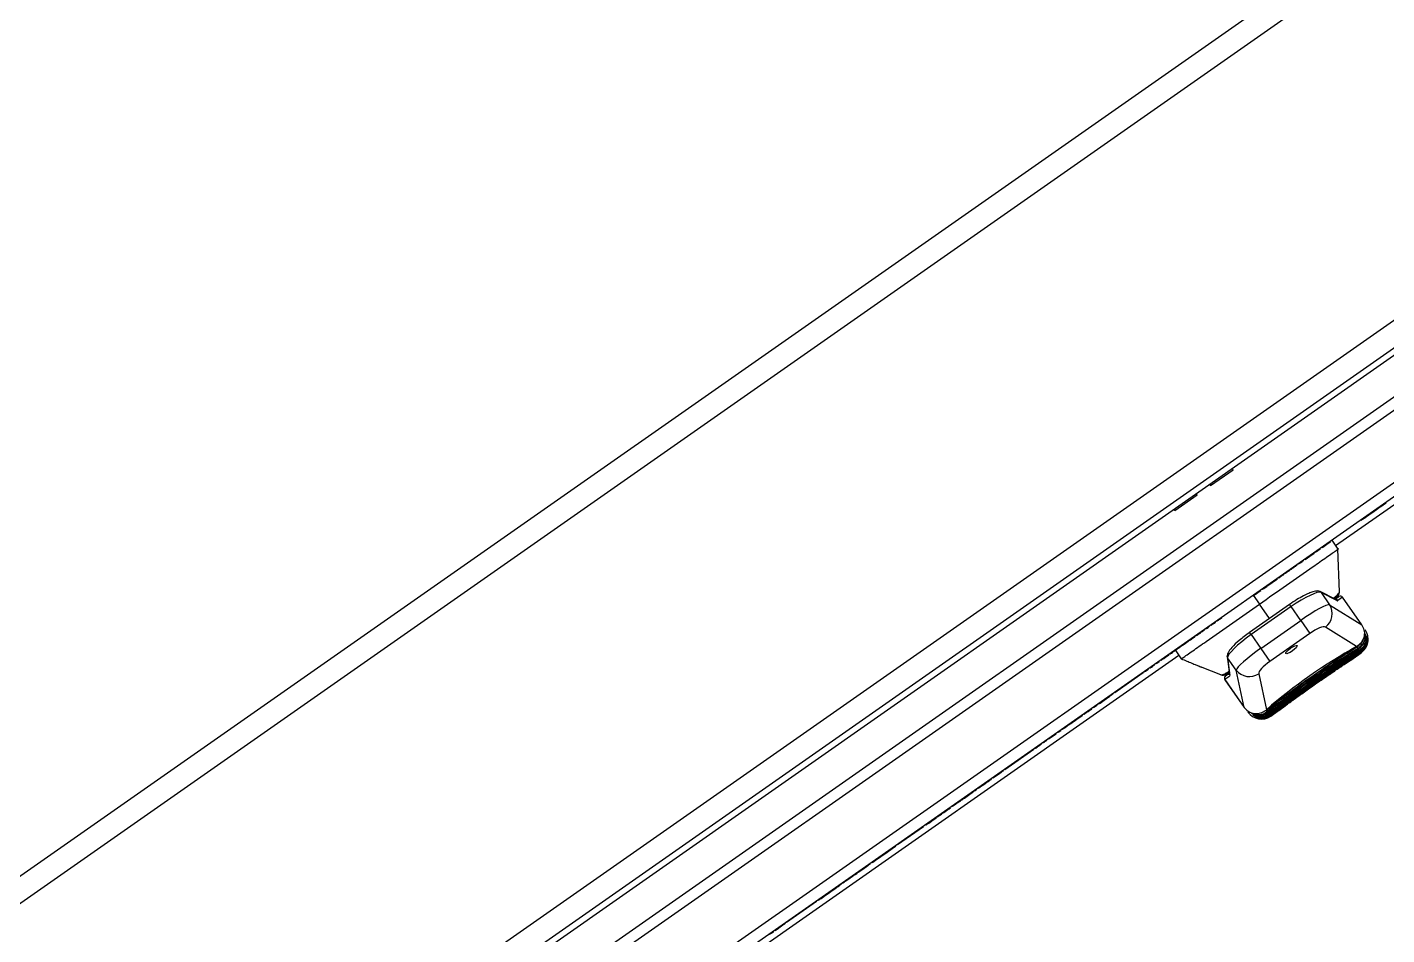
# Model space of a CAD drawing. Header units: millimetres. Extents: x 152904052 to 153933663, y 538271515 to 539240469.
# Drawn here: x 153347429.4 to 153347678.3, y 538942130.5 to 538942296.6 of the extents above; entities that cross this region are included whole.
import ezdxf

# ---------------------------------------------------------------- set-up
doc = ezdxf.new("R2010")
doc.units = ezdxf.units.MM
doc.layers.add('POWR', color=5, linetype='Continuous')

msp = doc.modelspace()

# ---------------------------------------------------------------- linework, layer by layer
at = {"layer": 'POWR', "color": 7}
for p, q in [((153346790.22, 538941689.56), (153348585.8, 538942946.84)), ((153346840, 538941655.08), (153348601.17, 538942888.27)), ((153346842.35, 538941651.72), (153348603.53, 538942884.91)), ((153346817.35, 538941713.57), (153347666.49, 538942308.14)), ((153346830.76, 538941634.64), (153347722.48, 538942259.02)), ((153346831.91, 538941633), (153347723.63, 538942257.38)), ((153347732.09, 538942250.01), (153346835.94, 538941622.52)), ((153347697, 538942248.69), (153346847.13, 538941653.61)), ((153347731.58, 538942247.08), (153346838.87, 538941622)), ((153347712.64, 538942232.29), (153347668.9, 538942201.66)), ((153347646.03, 538942212.7), (153347650.13, 538942215.56)), ((153347649.98, 538942215.77), (153347650.13, 538942215.56)), ((153347645.89, 538942212.9), (153347646.03, 538942212.7)), ((153347639.48, 538942208.11), (153347643.57, 538942210.98)), ((153347643.57, 538942210.98), (153347643.43, 538942211.18)), ((153347639.48, 538942208.11), (153347639.33, 538942208.31)), ((153347673.54, 538942206.32), (153347673.49, 538942206.41)), ((153347667.94, 538942202.4), (153347667.89, 538942202.48)), ((153347668.18, 538942202.69), (153347669.32, 538942201.05)), ((153347666.14, 538942201.14), (153347666.08, 538942201.22)), ((153347669.59, 538942193.25), (153347669.32, 538942201.05)), ((153347660.8, 538942197.4), (153347660.74, 538942197.48)), ((153347661.86, 538942198.14), (153347661.8, 538942198.22)), ((153347661.86, 538942198.13), (153347661.86, 538942198.14)), ((153347658.53, 538942195.81), (153347658.47, 538942195.89)), ((153347653.84, 538942192.65), (153347654.99, 538942191.01)), ((153347668.96, 538942191.81), (153347666.05, 538942193.31)), ((153347666.23, 538942193.15), (153347667.8, 538942190.89)), ((153347669.14, 538942191.65), (153347666.23, 538942193.15)), ((153347660.49, 538942190.94), (153347653.17, 538942185.82)), ((153347660.77, 538942190.53), (153347653.46, 538942185.41)), ((153347656.83, 538942188.38), (153347654.99, 538942191.01)), ((153347660.77, 538942190.53), (153347660.49, 538942190.94)), ((153347662.53, 538942188.02), (153347660.77, 538942190.53)), ((153347667.8, 538942190.89), (153347673.72, 538942187.18)), ((153347668.8, 538942191.89), (153347669.48, 538942192.37)), ((153347668.97, 538942191.8), (153347668.96, 538942191.81)), ((153347670.17, 538942192.24), (153347669.29, 538942191.63)), ((153347670.18, 538942192.25), (153347670.17, 538942192.24)), ((153347673.72, 538942187.18), (153347670.17, 538942192.24)), ((153347673.73, 538942187.18), (153347670.18, 538942192.25)), ((153347655.22, 538942182.9), (153347662.53, 538942188.02)), ((153347662.53, 538942188.02), (153347664.2, 538942185.64)), ((153347643.19, 538942185.07), (153347643.13, 538942185.15)), ((153347645.85, 538942186.93), (153347645.79, 538942187.01)), ((153347653.46, 538942185.41), (153347653.17, 538942185.82)), ((153347653.46, 538942185.41), (153347655.22, 538942182.9)), ((153347664.2, 538942185.64), (153347656.89, 538942180.52)), ((153347672.73, 538942183.22), (153347667.03, 538942186.8)), ((153347673.73, 538942187.18), (153347673.72, 538942187.18)), ((153347639.51, 538942182.61), (153347640.65, 538942180.97)), ((153347640.91, 538942183.48), (153347640.86, 538942183.56)), ((153347655.22, 538942182.9), (153347656.89, 538942180.52)), ((153347673.07, 538942182.79), (153347673, 538942182.9)), ((153347673.29, 538942182.48), (153347673.23, 538942182.57)), ((153347674.56, 538942183.66), (153347674.57, 538942183.68)), ((153347640.23, 538942181.59), (153347407.96, 538942018.95)), ((153347638.64, 538942181.88), (153347638.58, 538942181.97)), ((153347649.05, 538942181.41), (153347649.46, 538942178.16)), ((153347650.72, 538942178.93), (153347649.14, 538942181.18)), ((153347649.14, 538942181.18), (153347649.55, 538942177.94)), ((153347672.12, 538942181.07), (153347673.57, 538942182.08)), ((153347673.44, 538942182.27), (153347673.41, 538942182.32)), ((153347673.57, 538942182.08), (153347673.52, 538942182.16)), ((153347633.68, 538942178.41), (153347628.49, 538942174.78)), ((153347647.89, 538942178.05), (153347644.5, 538942179.42)), ((153347649.52, 538942177.78), (153347648.64, 538942177.17)), ((153347648.76, 538942177.86), (153347649.44, 538942178.34)), ((153347649.47, 538942178.15), (153347649.46, 538942178.16)), ((153347652.19, 538942172.1), (153347650.72, 538942178.93)), ((153347654.83, 538942178.26), (153347656.25, 538942171.67)), ((153347648.64, 538942177.17), (153347648.63, 538942177.16)), ((153347648.63, 538942177.16), (153347652.18, 538942172.09)), ((153347648.64, 538942177.17), (153347652.19, 538942172.1)), ((153347625.26, 538942172.52), (153347625.21, 538942172.6)), ((153347628.17, 538942174.55), (153347628.11, 538942174.64)), ((153347622.6, 538942170.65), (153347622.54, 538942170.73)), ((153347624.3, 538942171.84), (153347624.24, 538942171.92)), ((153347652.19, 538942172.1), (153347652.18, 538942172.09)), ((153347656.45, 538942171.32), (153347656.53, 538942171.21)), ((153347656.68, 538942170.98), (153347656.74, 538942170.9)), ((153347656.86, 538942170.73), (153347656.89, 538942170.68)), ((153347656.97, 538942170.58), (153347657.03, 538942170.5)), ((153347657.03, 538942170.5), (153347658.47, 538942171.51)), ((153347619.97, 538942168.81), (153347619.91, 538942168.89)), ((153347621.03, 538942169.55), (153347620.97, 538942169.63)), ((153347615.39, 538942165.6), (153347615.33, 538942165.69)), ((153347616.36, 538942166.28), (153347616.3, 538942166.36)), ((153347613.67, 538942164.4), (153347608.35, 538942160.68)), ((153347613.94, 538942164.59), (153347613.89, 538942164.67)), ((153347608.11, 538942160.5), (153347608.05, 538942160.59)), ((153347605.95, 538942158.99), (153347605.89, 538942159.07)), ((153347600.96, 538942155.5), (153347600.91, 538942155.59)), ((153347603.24, 538942157.1), (153347603.18, 538942157.18)), ((153347593.45, 538942150.24), (153347588.74, 538942146.95)), ((153347593.45, 538942150.24), (153347593.39, 538942150.32)), ((153347588.4, 538942146.7), (153347588.34, 538942146.79)), ((153347583.8, 538942143.48), (153347583.74, 538942143.56)), ((153347581.25, 538942141.7), (153347581.2, 538942141.78)), ((153347573.91, 538942136.56), (153347568.43, 538942132.72)), ((153347566.06, 538942131.06), (153347566, 538942131.14)), ((153347568.17, 538942132.54), (153347568.11, 538942132.62))]:
    msp.add_line(p, q, dxfattribs=at)
at = {"layer": 'POWR', "color": 7, "flags": 128}
msp.add_lwpolyline([(153347674.49, 538942183.79), (153347674.53, 538942183.77), (153347674.56, 538942183.74), (153347674.59, 538942183.72), (153347674.62, 538942183.69), (153347674.63, 538942183.67), (153347674.64, 538942183.64), (153347674.65, 538942183.62), (153347674.65, 538942183.6)], dxfattribs=at)
at = {"layer": 'POWR', "color": 7}
for centre, radius, start, end in [((153347665.83, 538942192.88), 0.478, 33.7503, 62.6971), ((153347665.25, 538942189.26), 3.04, 305.9813, 32.6058), ((153347668.88, 538942191.34), 0.501, 34.9493, 88.1583), ((153347668.74, 538942191.38), 0.478, 33.7519, 61.4607), ((153347669.77, 538942191.96), 0.5, 35, 125), ((153347669.76, 538942191.96), 0.499, 34.8431, 124.8422), ((153347671.85, 538942184.54), 3, 305, 35), ((153347674.17, 538942185.2), 0.3, 304.7968, 2.1446), ((153347674.24, 538942185.08), 0.3, 304.8181, 1.6827), ((153347672.63, 538942182.97), 0.368, 349.6788, 40.542), ((153347672.91, 538942182.66), 0.332, 344.0835, 41.999), ((153347674.06, 538942184.59), 0.264, 30.7039, 81.8639), ((153347674.26, 538942184.18), 0.238, 20.7146, 78.6181), ((153347674.39, 538942183.85), 0.22, 9.7435, 74.3896), ((153347674.41, 538942184.75), 0.299, 326.5957, 0.0839), ((153347649.52, 538942181.47), 0.478, 187.3029, 216.2497), ((153347673.23, 538942182.42), 0.203, 330.0014, 26.7177), ((153347649.04, 538942177.45), 0.5, 125, 215), ((153347649.04, 538942177.45), 0.499, 125.1578, 215.1569), ((153347649.93, 538942178.07), 0.501, 161.8417, 215.0507), ((153347649.94, 538942178.22), 0.478, 188.5393, 216.2481), ((153347653.13, 538942180.77), 3.04, 217.3942, 304.0187), ((153347655.3, 538942172.95), 3, 215, 305), ((153347653.67, 538942171.26), 0.3, 246.8184, 305.2572), ((153347653.89, 538942171), 0.3, 247.8554, 305.2032), ((153347653.98, 538942170.9), 0.3, 248.3173, 305.1819), ((153347654.23, 538942170.62), 0.299, 249.9211, 286.4612), ((153347654.5, 538942170.9), 0.264, 168.1361, 219.2961), ((153347654.82, 538942170.57), 0.238, 171.3819, 229.2854), ((153347655.09, 538942170.33), 0.22, 175.6104, 240.2565), ((153347655.28, 538942170.15), 0.148, 193.722, 252.7075), ((153347656.51, 538942171.68), 0.368, 209.458, 260.3211), ((153347656.71, 538942171.31), 0.332, 208.001, 265.9165), ((153347656.83, 538942170.93), 0.203, 223.2823, 279.9986)]:
    msp.add_arc(centre, radius, start, end, dxfattribs=at)
for centre, major_axis, ratio, start_param, end_param in [((153347661.4, 538942189.63), (-4.91, -3.44), 0.183333, 3.246312, 4.712389), ((153347662.96, 538942187.41), (-4.91, -3.44), 0.124664, 3.246312, 4.712389), ((153347666.14, 538942196.13), (3.15, -4.51), 0.105104, 6.08579, 6.283185), ((153347654.09, 538942184.51), (-4.91, -3.44), 0.183333, 4.712389, 6.178466), ((153347664.63, 538942185.02), (-2.46, -1.72), 0.249328, 3.246312, 4.712389), ((153347655.65, 538942182.29), (-4.91, -3.44), 0.124664, 4.712389, 6.178466), ((153347667.84, 538942172.66), (-20.89, -14.63), 0.249328, 4.306744, 5.118034), ((153347657.32, 538942179.9), (-2.46, -1.72), 0.249328, 4.712389, 6.178466), ((153347646.37, 538942182.29), (3.15, -4.51), 0.105104, 0, 0.197396)]:
    msp.add_ellipse(centre, major_axis=major_axis, ratio=ratio, start_param=start_param, end_param=end_param, dxfattribs=at)
msp.add_ellipse((153347660.82, 538942182.68), major_axis=(-1.02, -0.72), ratio=0.249328, dxfattribs=at)
for points, knots in [([(153347673.54, 538942206.32), (153347673.57, 538942206.34), (153347673.61, 538942206.37), (153347674.04, 538942206.67), (153347674.71, 538942207.14), (153347675.72, 538942207.85), (153347676.94, 538942208.7), (153347677.78, 538942209.29), (153347678.13, 538942209.53)], [0, 0, 0, 0, 0.192912, 0.360912, 0.512245, 0.657045, 0.85813, 1, 1, 1, 1]), ([(153347654.99, 538942191.01), (153347658.26, 538942193.3), (153347661.94, 538942195.88), (153347666.02, 538942198.73), (153347667.25, 538942199.6), (153347668.31, 538942200.34), (153347669.16, 538942200.93), (153347669.37, 538942201.09), (153347669.31, 538942201.04), (153347669.47, 538942201.15), (153347669.4, 538942201.1), (153347669.32, 538942201.05)], [0, 0, 0, 0, 0.12506, 0.140693, 0.156235, 0.171776, 0.187317, 0.207953, 0.228796, 0.24964, 1, 1, 1, 1]), ([(153347663.36, 538942199.19), (153347663.91, 538942199.58), (153347664.95, 538942200.31), (153347665.91, 538942200.98), (153347666.07, 538942201.09), (153347666.14, 538942201.14)], [0, 0, 0, 0, 0.367047, 0.694904, 1, 1, 1, 1]), ([(153347666.43, 538942201.34), (153347666.84, 538942201.63), (153347667.68, 538942202.22), (153347667.86, 538942202.34), (153347667.94, 538942202.4)], [0, 0, 0, 0, 0.489517, 1, 1, 1, 1]), ([(153347660.8, 538942197.4), (153347660.96, 538942197.51), (153347661.29, 538942197.74), (153347661.6, 538942197.96), (153347661.81, 538942198.11), (153347661.84, 538942198.13), (153347661.86, 538942198.14)], [0, 0, 0, 0, 0.279221, 0.569595, 0.792219, 1, 1, 1, 1]), ([(153347662.14, 538942198.34), (153347662.29, 538942198.44), (153347662.63, 538942198.69), (153347662.97, 538942198.92), (153347663.04, 538942198.97), (153347663.07, 538942198.99)], [0, 0, 0, 0, 0.2629075, 0.6443136, 1, 1, 1, 1]), ([(153347655.52, 538942193.71), (153347655.52, 538942193.71), (153347655.52, 538942193.7), (153347656.01, 538942194.04), (153347656.94, 538942194.7), (153347657.77, 538942195.28), (153347658.2, 538942195.58), (153347658.24, 538942195.61)], [0, 0, 0, 0, 0.19194, 0.478727, 0.737633, 0.972253, 1, 1, 1, 1]), ([(153347658.53, 538942195.81), (153347658.54, 538942195.82), (153347658.55, 538942195.83), (153347658.69, 538942195.92), (153347658.9, 538942196.07), (153347659.17, 538942196.26), (153347659.38, 538942196.41), (153347659.48, 538942196.47)], [0, 0, 0, 0, 0.24327, 0.458274, 0.654298, 0.84222, 1, 1, 1, 1]), ([(153347659.76, 538942196.67), (153347659.76, 538942196.67), (153347659.77, 538942196.68), (153347659.85, 538942196.74), (153347660.04, 538942196.87), (153347660.28, 538942197.03), (153347660.54, 538942197.22), (153347660.71, 538942197.34), (153347660.8, 538942197.4)], [0, 0, 0, 0, 0.0508933, 0.2518408, 0.4330083, 0.5979049, 0.7828544, 1, 1, 1, 1]), ([(153347653.74, 538942192.46), (153347653.74, 538942192.46), (153347653.74, 538942192.46), (153347654.25, 538942192.81), (153347654.98, 538942193.33), (153347655.24, 538942193.51)], [0, 0, 0, 0, 0.3124174, 0.7626894, 1, 1, 1, 1]), ([(153347666.06, 538942193.3), (153347665.93, 538942193.35), (153347665.59, 538942193.45), (153347664.88, 538942193.3), (153347663.96, 538942192.96), (153347662.98, 538942192.49), (153347661.79, 538942191.82), (153347660.93, 538942191.24), (153347660.49, 538942190.94)], [0, 0, 0, 0, 0.136399, 0.35062, 0.486259, 0.639988, 0.811317, 1, 1, 1, 1]), ([(153347668.47, 538942192.06), (153347668.77, 538942192.29), (153347669.42, 538942192.8), (153347669.53, 538942193.09), (153347669.59, 538942193.25)], [0, 0, 0, 0, 0.460595, 1, 1, 1, 1]), ([(153347669.17, 538942192.39), (153347669.23, 538942192.45), (153347669.36, 538942192.55), (153347669.5, 538942192.76), (153347669.58, 538942193), (153347669.59, 538942193.17), (153347669.59, 538942193.25)], [0, 0, 0, 0, 0.246097, 0.5, 0.753903, 1, 1, 1, 1]), ([(153347640.65, 538942180.97), (153347640.58, 538942180.92), (153347640.5, 538942180.87), (153347640.67, 538942180.98), (153347640.6, 538942180.94), (153347640.82, 538942181.09), (153347641.67, 538942181.69), (153347642.73, 538942182.43), (153347643.96, 538942183.29), (153347648.04, 538942186.14), (153347651.72, 538942188.72), (153347654.99, 538942191.01)], [0, 0, 0, 0, 0.7503603, 0.7712036, 0.792047, 0.8126829, 0.8282242, 0.8437654, 0.8593074, 0.87494, 1, 1, 1, 1]), ([(153347669.17, 538942192.39), (153347669.17, 538942192.39), (153347669.16, 538942192.39), (153347669.28, 538942192.47), (153347669.02, 538942192.29), (153347668.62, 538942192.01), (153347668.6, 538942191.99)], [0, 0, 0, 0, 0.076031, 0.684272, 0.984473, 1, 1, 1, 1]), ([(153347646.14, 538942187.13), (153347646.3, 538942187.25), (153347646.82, 538942187.61), (153347646.9, 538942187.67), (153347646.95, 538942187.71)], [0, 0, 0, 0, 0.315009, 1, 1, 1, 1]), ([(153347647.24, 538942187.91), (153347647.38, 538942188), (153347647.92, 538942188.38), (153347648, 538942188.44), (153347648.06, 538942188.48)], [0, 0, 0, 0, 0.248164, 1, 1, 1, 1]), ([(153347640.91, 538942183.48), (153347641.26, 538942183.72), (153347641.96, 538942184.21), (153347642.65, 538942184.69), (153347643.1, 538942185), (153347643.16, 538942185.05), (153347643.19, 538942185.07)], [0, 0, 0, 0, 0.277132, 0.564991, 0.788001, 1, 1, 1, 1]), ([(153347643.47, 538942185.27), (153347643.65, 538942185.39), (153347644.18, 538942185.76), (153347644.71, 538942186.13), (153347644.83, 538942186.22), (153347644.88, 538942186.26)], [0, 0, 0, 0, 0.196019, 0.608424, 1, 1, 1, 1]), ([(153347645.17, 538942186.46), (153347645.31, 538942186.55), (153347645.74, 538942186.85), (153347645.8, 538942186.9), (153347645.85, 538942186.93)], [0, 0, 0, 0, 0.322226, 1, 1, 1, 1]), ([(153347653.18, 538942185.82), (153347652.83, 538942185.57), (153347652.17, 538942185.09), (153347651, 538942184.14), (153347649.89, 538942183.08), (153347649.12, 538942182.06), (153347649.07, 538942181.61), (153347649.05, 538942181.4)], [0, 0, 0, 0, 0.148366, 0.289904, 0.552429, 0.78964, 1, 1, 1, 1]), ([(153347672.73, 538942183.22), (153347673.08, 538942183.47), (153347673.76, 538942183.98), (153347674.24, 538942185.09), (153347674.24, 538942186.24), (153347673.89, 538942186.86), (153347673.72, 538942187.18)], [0, 0, 0, 0, 0.280267, 0.560119, 0.77999, 1, 1, 1, 1]), ([(153347674.24, 538942185.61), (153347674.25, 538942185.59), (153347674.27, 538942185.56), (153347674.29, 538942185.53), (153347674.3, 538942185.51)], [0, 0, 0, 0, 0.56, 1, 1, 1, 1]), ([(153347674.28, 538942184.34), (153347674.32, 538942184.46), (153347674.39, 538942184.71), (153347674.43, 538942185), (153347674.45, 538942185.19), (153347674.47, 538942185.2), (153347674.47, 538942185.21)], [0, 0, 0, 0, 0.280806, 0.560908, 0.780709, 1, 1, 1, 1]), ([(153347674.3, 538942185.51), (153347674.31, 538942185.49), (153347674.32, 538942185.46), (153347674.33, 538942185.33), (153347674.34, 538942185.18), (153347674.33, 538942184.97), (153347674.3, 538942184.81), (153347674.29, 538942184.73)], [0, 0, 0, 0, 0.249744, 0.375036, 0.500188, 0.74981, 1, 1, 1, 1]), ([(153347674.47, 538942185.21), (153347674.48, 538942185.19), (153347674.51, 538942185.15), (153347674.53, 538942185.11), (153347674.54, 538942185.09)], [0, 0, 0, 0, 0.56, 1, 1, 1, 1]), ([(153347674.54, 538942185.09), (153347674.54, 538942185.08), (153347674.55, 538942185.07), (153347674.55, 538942185), (153347674.56, 538942184.9), (153347674.56, 538942184.74), (153347674.54, 538942184.51), (153347674.5, 538942184.35), (153347674.48, 538942184.27)], [0, 0, 0, 0, 0.125651, 0.251071, 0.376235, 0.501213, 0.75047, 1, 1, 1, 1]), ([(153347638.64, 538942181.88), (153347638.66, 538942181.9), (153347638.69, 538942181.92), (153347638.99, 538942182.13), (153347639.42, 538942182.43), (153347639.9, 538942182.77), (153347640.41, 538942183.12), (153347640.74, 538942183.35), (153347640.91, 538942183.48)], [0, 0, 0, 0, 0.203822, 0.38104, 0.547981, 0.683805, 0.832176, 1, 1, 1, 1]), ([(153347656.19, 538942171.5), (153347657.67, 538942172.64), (153347660.62, 538942174.92), (153347665.08, 538942178.1), (153347669.22, 538942180.88), (153347671.68, 538942182.43), (153347672.91, 538942183.21)], [0, 0, 0, 0, 0.280656, 0.560317, 0.780051, 1, 1, 1, 1]), ([(153347656.25, 538942171.6), (153347657.71, 538942172.74), (153347660.63, 538942175.01), (153347665.02, 538942178.14), (153347669.12, 538942180.89), (153347671.57, 538942182.42), (153347672.8, 538942183.19)], [0, 0, 0, 0, 0.279884, 0.560494, 0.779839, 1, 1, 1, 1]), ([(153347673, 538942182.9), (153347671.44, 538942181.92), (153347668.33, 538942179.95), (153347663.87, 538942176.89), (153347659.87, 538942173.97), (153347657.59, 538942172.21), (153347656.45, 538942171.32)], [0, 0, 0, 0, 0.279462, 0.559802, 0.778911, 1, 1, 1, 1]), ([(153347656.53, 538942171.21), (153347657.98, 538942172.33), (153347660.89, 538942174.58), (153347665.3, 538942177.72), (153347669.42, 538942180.49), (153347671.85, 538942182.02), (153347673.07, 538942182.79)], [0, 0, 0, 0, 0.279365, 0.559627, 0.778697, 1, 1, 1, 1]), ([(153347673.23, 538942182.57), (153347671.69, 538942181.59), (153347668.61, 538942179.62), (153347664.12, 538942176.53), (153347660.1, 538942173.6), (153347657.83, 538942171.86), (153347656.68, 538942170.98)], [0, 0, 0, 0, 0.279197, 0.55923, 0.778542, 1, 1, 1, 1]), ([(153347672.91, 538942183.21), (153347673.22, 538942183.45), (153347673.78, 538942183.89), (153347674, 538942184.56), (153347674.1, 538942184.85)], [0, 0, 0, 0, 0.560102, 1, 1, 1, 1]), ([(153347674.29, 538942184.73), (153347674.14, 538942184.31), (153347673.89, 538942183.58), (153347673.27, 538942183.11), (153347673, 538942182.9)], [0, 0, 0, 0, 0.558805, 1, 1, 1, 1]), ([(153347673.07, 538942182.79), (153347673.37, 538942183.03), (153347673.91, 538942183.44), (153347674.17, 538942184.06), (153347674.28, 538942184.34)], [0, 0, 0, 0, 0.559341, 1, 1, 1, 1]), ([(153347674.48, 538942184.27), (153347674.33, 538942183.88), (153347674.07, 538942183.2), (153347673.49, 538942182.76), (153347673.23, 538942182.57)], [0, 0, 0, 0, 0.559946, 1, 1, 1, 1]), ([(153347673.29, 538942182.48), (153347673.58, 538942182.71), (153347674.09, 538942183.1), (153347674.35, 538942183.7), (153347674.47, 538942183.95)], [0, 0, 0, 0, 0.560851, 1, 1, 1, 1]), ([(153347674.61, 538942183.88), (153347674.46, 538942183.53), (153347674.19, 538942182.91), (153347673.65, 538942182.5), (153347673.41, 538942182.32)], [0, 0, 0, 0, 0.560632, 1, 1, 1, 1]), ([(153347673.44, 538942182.27), (153347673.71, 538942182.49), (153347674.2, 538942182.87), (153347674.46, 538942183.43), (153347674.57, 538942183.68)], [0, 0, 0, 0, 0.558153, 1, 1, 1, 1]), ([(153347674.65, 538942183.6), (153347674.5, 538942183.28), (153347674.23, 538942182.72), (153347673.73, 538942182.33), (153347673.52, 538942182.16)], [0, 0, 0, 0, 0.558034, 1, 1, 1, 1]), ([(153347674.31, 538942184.42), (153347674.34, 538942184.48), (153347674.4, 538942184.57), (153347674.45, 538942184.7), (153347674.46, 538942184.77), (153347674.45, 538942184.82), (153347674.43, 538942184.84), (153347674.42, 538942184.84), (153347674.41, 538942184.84)], [0, 0, 0, 0, 0.374659, 0.561624, 0.655741, 0.749878, 0.87458, 1, 1, 1, 1]), ([(153347674.47, 538942183.95), (153347674.51, 538942184.08), (153347674.58, 538942184.32), (153347674.63, 538942184.63), (153347674.65, 538942184.74), (153347674.65, 538942184.79)], [0, 0, 0, 0, 0.36017, 0.71825, 1, 1, 1, 1]), ([(153347674.53, 538942184.19), (153347674.54, 538942184.21), (153347674.58, 538942184.27), (153347674.62, 538942184.36), (153347674.63, 538942184.43), (153347674.63, 538942184.46), (153347674.63, 538942184.49), (153347674.61, 538942184.51), (153347674.59, 538942184.5), (153347674.58, 538942184.5)], [0, 0, 0, 0, 0.171196, 0.419391, 0.543584, 0.606184, 0.668896, 0.834743, 1, 1, 1, 1]), ([(153347674.56, 538942183.66), (153347674.61, 538942183.79), (153347674.67, 538942183.96), (153347674.68, 538942184.07), (153347674.68, 538942184.1)], [0, 0, 0, 0, 0.7646615, 1, 1, 1, 1]), ([(153347674.57, 538942183.68), (153347674.65, 538942183.93), (153347674.75, 538942184.27), (153347674.77, 538942184.56), (153347674.78, 538942184.58), (153347674.78, 538942184.59)], [0, 0, 0, 0, 0.558035, 0.7787477, 1, 1, 1, 1]), ([(153347674.71, 538942184.75), (153347674.71, 538942184.74), (153347674.72, 538942184.73), (153347674.72, 538942184.66), (153347674.72, 538942184.55), (153347674.71, 538942184.38), (153347674.68, 538942184.14), (153347674.63, 538942183.97), (153347674.61, 538942183.88)], [0, 0, 0, 0, 0.124886, 0.250388, 0.375677, 0.500865, 0.750601, 1, 1, 1, 1]), ([(153347674.8, 538942184.33), (153347674.8, 538942184.32), (153347674.8, 538942184.26), (153347674.78, 538942184.1), (153347674.73, 538942183.85), (153347674.67, 538942183.68), (153347674.65, 538942183.6)], [0, 0, 0, 0, 0.083233, 0.266712, 0.633241, 1, 1, 1, 1]), ([(153347674.67, 538942184.84), (153347674.68, 538942184.82), (153347674.69, 538942184.79), (153347674.71, 538942184.76), (153347674.71, 538942184.75)], [0, 0, 0, 0, 0.56, 1, 1, 1, 1]), ([(153347636.04, 538942180.06), (153347636.04, 538942180.06), (153347636.05, 538942180.07), (153347636.29, 538942180.24), (153347636.63, 538942180.48), (153347636.66, 538942180.5)], [0, 0, 0, 0, 0.372675, 0.947787, 1, 1, 1, 1]), ([(153347636.94, 538942180.7), (153347636.97, 538942180.72), (153347637.03, 538942180.76), (153347637.56, 538942181.13), (153347638.1, 538942181.5), (153347638.43, 538942181.74), (153347638.46, 538942181.76)], [0, 0, 0, 0, 0.361483, 0.676351, 0.972907, 1, 1, 1, 1]), ([(153347640.65, 538942180.97), (153347640.99, 538942180.84), (153347641.66, 538942180.57), (153347642.62, 538942180.18), (153347643.41, 538942179.86), (153347643.93, 538942179.65), (153347644.23, 538942179.53), (153347644.4, 538942179.46), (153347644.46, 538942179.44), (153347644.5, 538942179.42)], [0, 0, 0, 0, 0.1212211, 0.2429205, 0.3712161, 0.5123961, 0.6669653, 0.8310887, 1, 1, 1, 1]), ([(153347656.74, 538942170.9), (153347657.7, 538942171.63), (153347659.61, 538942173.09), (153347662.71, 538942175.36), (153347666.07, 538942177.74), (153347669.68, 538942180.17), (153347672.08, 538942181.71), (153347673.29, 538942182.48)], [0, 0, 0, 0, 0.186481, 0.372718, 0.559433, 0.778886, 1, 1, 1, 1]), ([(153347673.41, 538942182.32), (153347672.41, 538942181.67), (153347670.41, 538942180.37), (153347667.2, 538942178.22), (153347663.79, 538942175.85), (153347660.25, 538942173.29), (153347657.99, 538942171.58), (153347656.86, 538942170.73)], [0, 0, 0, 0, 0.186493, 0.373204, 0.559469, 0.779702, 1, 1, 1, 1]), ([(153347656.89, 538942170.68), (153347657.86, 538942171.4), (153347659.78, 538942172.84), (153347662.9, 538942175.1), (153347666.26, 538942177.47), (153347669.86, 538942179.92), (153347672.24, 538942181.48), (153347673.44, 538942182.27)], [0, 0, 0, 0, 0.186482, 0.372708, 0.559438, 0.778869, 1, 1, 1, 1]), ([(153347673.52, 538942182.16), (153347672.52, 538942181.5), (153347670.54, 538942180.18), (153347667.35, 538942178.01), (153347663.94, 538942175.64), (153347660.39, 538942173.09), (153347658.11, 538942171.41), (153347656.97, 538942170.58)], [0, 0, 0, 0, 0.18649, 0.373191, 0.559464, 0.77969, 1, 1, 1, 1]), ([(153347658.47, 538942171.51), (153347658.48, 538942171.51), (153347658.75, 538942171.69), (153347659.7, 538942172.4), (153347661.28, 538942173.55), (153347663.18, 538942174.94), (153347665.23, 538942176.39), (153347667.29, 538942177.82), (153347669.25, 538942179.13), (153347670.87, 538942180.21), (153347671.85, 538942180.87), (153347672.11, 538942181.06), (153347672.12, 538942181.07)], [0, 0, 0, 0, 0.003473, 0.127751, 0.25193, 0.375819, 0.499822, 0.624027, 0.748207, 0.872102, 0.996008, 1, 1, 1, 1]), ([(153347633.85, 538942178.53), (153347633.86, 538942178.54), (153347633.87, 538942178.54), (153347634.19, 538942178.77), (153347634.65, 538942179.09), (153347634.66, 538942179.1)], [0, 0, 0, 0, 0.400326, 0.98925, 1, 1, 1, 1]), ([(153347634.94, 538942179.3), (153347634.95, 538942179.3), (153347634.95, 538942179.3), (153347635.26, 538942179.52), (153347635.7, 538942179.83), (153347635.75, 538942179.86)], [0, 0, 0, 0, 0.3714392, 0.9283596, 1, 1, 1, 1]), ([(153347647.89, 538942178.05), (153347648.1, 538942178.06), (153347648.4, 538942178.06), (153347649.17, 538942178.57), (153347649.39, 538942178.72)], [0, 0, 0, 0, 0.702256, 1, 1, 1, 1]), ([(153347649.41, 538942178.56), (153347649.39, 538942178.55), (153347648.99, 538942178.27), (153347648.73, 538942178.09), (153347648.84, 538942178.16), (153347648.84, 538942178.16), (153347648.84, 538942178.16)], [0, 0, 0, 0, 0.015527, 0.315728, 0.923969, 1, 1, 1, 1]), ([(153347625.55, 538942172.72), (153347625.89, 538942172.95), (153347626.84, 538942173.62), (153347627.88, 538942174.35), (153347628.07, 538942174.49), (153347628.17, 538942174.55)], [0, 0, 0, 0, 0.218371, 0.615957, 1, 1, 1, 1]), ([(153347620.33, 538942169.06), (153347620.67, 538942169.3), (153347621.37, 538942169.79), (153347622.06, 538942170.28), (153347622.51, 538942170.59), (153347622.57, 538942170.63), (153347622.6, 538942170.65)], [0, 0, 0, 0, 0.275754, 0.56072, 0.783725, 1, 1, 1, 1]), ([(153347622.89, 538942170.85), (153347623.06, 538942170.97), (153347623.59, 538942171.35), (153347624.13, 538942171.72), (153347624.24, 538942171.8), (153347624.3, 538942171.84)], [0, 0, 0, 0, 0.192889, 0.60287, 1, 1, 1, 1]), ([(153347624.58, 538942172.04), (153347624.72, 538942172.14), (153347625.16, 538942172.44), (153347625.22, 538942172.49), (153347625.26, 538942172.52)], [0, 0, 0, 0, 0.31786, 1, 1, 1, 1]), ([(153347652.19, 538942172.1), (153347652.5, 538942171.76), (153347653.12, 538942171.1), (153347654.36, 538942170.88), (153347655.42, 538942171.1), (153347655.97, 538942171.48), (153347656.25, 538942171.67)], [0, 0, 0, 0, 0.279785, 0.559857, 0.779728, 1, 1, 1, 1]), ([(153347653.55, 538942170.99), (153347653.54, 538942171), (153347653.51, 538942171.03), (153347653.49, 538942171.06), (153347653.48, 538942171.08)], [0, 0, 0, 0, 0.5599998, 1, 1, 1, 1]), ([(153347654.3, 538942170.73), (153347654.21, 538942170.74), (153347654.05, 538942170.77), (153347653.85, 538942170.84), (153347653.71, 538942170.9), (153347653.6, 538942170.95), (153347653.57, 538942170.97), (153347653.55, 538942170.99)], [0, 0, 0, 0, 0.251028, 0.501181, 0.626243, 0.751403, 1, 1, 1, 1]), ([(153347653.78, 538942170.72), (153347653.79, 538942170.72), (153347653.82, 538942170.73), (153347654.14, 538942170.64), (153347654.47, 538942170.61), (153347654.66, 538942170.6)], [0, 0, 0, 0, 0.279424, 0.560243, 1, 1, 1, 1]), ([(153347653.87, 538942170.62), (153347653.85, 538942170.64), (153347653.82, 538942170.67), (153347653.79, 538942170.7), (153347653.78, 538942170.72)], [0, 0, 0, 0, 0.56, 1, 1, 1, 1]), ([(153347653.84, 538942171.02), (153347653.84, 538942171.01), (153347653.83, 538942171), (153347653.85, 538942170.97), (153347653.89, 538942170.94), (153347653.99, 538942170.92), (153347654.11, 538942170.93), (153347654.2, 538942170.94), (153347654.24, 538942170.95)], [0, 0, 0, 0, 0.125083, 0.250612, 0.375716, 0.501101, 0.749517, 1, 1, 1, 1]), ([(153347654.66, 538942170.39), (153347654.58, 538942170.4), (153347654.41, 538942170.42), (153347654.19, 538942170.48), (153347654.04, 538942170.53), (153347653.95, 538942170.57), (153347653.89, 538942170.6), (153347653.87, 538942170.61), (153347653.87, 538942170.62)], [0, 0, 0, 0, 0.250691, 0.499738, 0.624633, 0.749644, 0.875011, 1, 1, 1, 1]), ([(153347654.13, 538942170.34), (153347654.12, 538942170.35), (153347654.09, 538942170.37), (153347654.07, 538942170.4), (153347654.06, 538942170.41)], [0, 0, 0, 0, 0.5599996, 1, 1, 1, 1]), ([(153347654.98, 538942170.14), (153347654.89, 538942170.14), (153347654.72, 538942170.16), (153347654.48, 538942170.21), (153347654.31, 538942170.26), (153347654.21, 538942170.3), (153347654.15, 538942170.32), (153347654.13, 538942170.33), (153347654.13, 538942170.34)], [0, 0, 0, 0, 0.249575, 0.499234, 0.624577, 0.749541, 0.874797, 1, 1, 1, 1]), ([(153347654.15, 538942170.65), (153347654.15, 538942170.64), (153347654.14, 538942170.63), (153347654.15, 538942170.6), (153347654.19, 538942170.58), (153347654.26, 538942170.57), (153347654.41, 538942170.57), (153347654.51, 538942170.59), (153347654.58, 538942170.6)], [0, 0, 0, 0, 0.125209, 0.250655, 0.344867, 0.439084, 0.625539, 1, 1, 1, 1]), ([(153347654.14, 538942170.4), (153347654.22, 538942170.38), (153347654.42, 538942170.33), (153347654.75, 538942170.31), (153347654.96, 538942170.29)], [0, 0, 0, 0, 0.389876, 1, 1, 1, 1]), ([(153347654.25, 538942170.22), (153347654.27, 538942170.21), (153347654.31, 538942170.21), (153347654.65, 538942170.13), (153347654.98, 538942170.11), (153347655.18, 538942170.1)], [0, 0, 0, 0, 0.279849, 0.560767, 1, 1, 1, 1]), ([(153347656.45, 538942171.32), (153347656.08, 538942171.09), (153347655.42, 538942170.68), (153347654.64, 538942170.72), (153347654.3, 538942170.73)], [0, 0, 0, 0, 0.559592, 1, 1, 1, 1]), ([(153347654.53, 538942170.22), (153347654.53, 538942170.22), (153347654.53, 538942170.21), (153347654.59, 538942170.18), (153347654.78, 538942170.13), (153347655.05, 538942170.11), (153347655.21, 538942170.11)], [0, 0, 0, 0, 0.02102, 0.134539, 0.478024, 1, 1, 1, 1]), ([(153347655.23, 538942170), (153347655.14, 538942170.01), (153347654.96, 538942170.01), (153347654.71, 538942170.05), (153347654.58, 538942170.08), (153347654.54, 538942170.09)], [0, 0, 0, 0, 0.3996, 0.799314, 1, 1, 1, 1]), ([(153347654.66, 538942170.6), (153347655.04, 538942170.62), (153347655.72, 538942170.67), (153347656.28, 538942171.04), (153347656.53, 538942171.21)], [0, 0, 0, 0, 0.559285, 1, 1, 1, 1]), ([(153347656.68, 538942170.98), (153347656.34, 538942170.77), (153347655.71, 538942170.38), (153347654.98, 538942170.39), (153347654.66, 538942170.39)], [0, 0, 0, 0, 0.5600096, 1, 1, 1, 1]), ([(153347654.96, 538942170.29), (153347655.32, 538942170.33), (153347655.97, 538942170.39), (153347656.51, 538942170.74), (153347656.74, 538942170.9)], [0, 0, 0, 0, 0.56076, 1, 1, 1, 1]), ([(153347656.86, 538942170.73), (153347656.54, 538942170.53), (153347655.95, 538942170.17), (153347655.28, 538942170.15), (153347654.98, 538942170.14)], [0, 0, 0, 0, 0.560688, 1, 1, 1, 1]), ([(153347655.18, 538942170.1), (153347655.52, 538942170.14), (153347656.14, 538942170.2), (153347656.66, 538942170.54), (153347656.89, 538942170.68)], [0, 0, 0, 0, 0.558139, 1, 1, 1, 1]), ([(153347656.97, 538942170.58), (153347656.67, 538942170.4), (153347656.13, 538942170.07), (153347655.51, 538942170.03), (153347655.23, 538942170)], [0, 0, 0, 0, 0.558032, 1, 1, 1, 1]), ([(153347618.05, 538942167.47), (153347618.07, 538942167.48), (153347618.11, 538942167.51), (153347618.34, 538942167.67), (153347618.57, 538942167.83), (153347618.65, 538942167.88)], [0, 0, 0, 0, 0.436374, 0.82486, 1, 1, 1, 1]), ([(153347618.93, 538942168.08), (153347618.93, 538942168.09), (153347618.94, 538942168.09), (153347619.03, 538942168.15), (153347619.21, 538942168.28), (153347619.44, 538942168.44), (153347619.7, 538942168.62), (153347619.88, 538942168.75), (153347619.97, 538942168.81)], [0, 0, 0, 0, 0.051902, 0.258252, 0.449306, 0.618763, 0.79889, 1, 1, 1, 1]), ([(153347619.97, 538942168.81), (153347620.13, 538942168.92), (153347620.45, 538942169.15), (153347620.78, 538942169.38), (153347620.99, 538942169.52), (153347621.01, 538942169.54), (153347621.03, 538942169.55)], [0, 0, 0, 0, 0.275921, 0.560742, 0.783615, 1, 1, 1, 1]), ([(153347613.97, 538942164.61), (153347613.97, 538942164.61), (153347613.97, 538942164.61), (153347614.4, 538942164.91), (153347614.98, 538942165.32), (153347615.1, 538942165.4)], [0, 0, 0, 0, 0.344388, 0.860788, 1, 1, 1, 1]), ([(153347615.39, 538942165.6), (153347615.42, 538942165.62), (153347615.46, 538942165.65), (153347615.9, 538942165.96), (153347616.07, 538942166.08)], [0, 0, 0, 0, 0.599941, 1, 1, 1, 1]), ([(153347616.36, 538942166.28), (153347616.39, 538942166.3), (153347616.45, 538942166.35), (153347616.95, 538942166.7), (153347617.5, 538942167.08), (153347617.77, 538942167.27)], [0, 0, 0, 0, 0.368878, 0.697816, 1, 1, 1, 1]), ([(153347606.23, 538942159.19), (153347606.31, 538942159.25), (153347606.99, 538942159.72), (153347607.81, 538942160.3), (153347608.01, 538942160.44), (153347608.11, 538942160.5)], [0, 0, 0, 0, 0.059815, 0.533636, 1, 1, 1, 1]), ([(153347603.52, 538942157.3), (153347603.98, 538942157.61), (153347604.9, 538942158.26), (153347605.75, 538942158.85), (153347605.88, 538942158.95), (153347605.95, 538942158.99)], [0, 0, 0, 0, 0.32564, 0.665263, 1, 1, 1, 1]), ([(153347598.72, 538942153.93), (153347598.72, 538942153.93), (153347598.72, 538942153.93), (153347598.93, 538942154.08), (153347599.32, 538942154.35), (153347599.81, 538942154.7), (153347600.38, 538942155.09), (153347600.76, 538942155.36), (153347600.96, 538942155.5)], [0, 0, 0, 0, 0.099931, 0.297137, 0.482001, 0.644907, 0.814694, 1, 1, 1, 1]), ([(153347600.96, 538942155.5), (153347601.31, 538942155.74), (153347602, 538942156.23), (153347602.7, 538942156.72), (153347603.15, 538942157.03), (153347603.21, 538942157.07), (153347603.24, 538942157.1)], [0, 0, 0, 0, 0.27511, 0.557358, 0.780093, 1, 1, 1, 1]), ([(153347596.04, 538942152.06), (153347596.04, 538942152.06), (153347596.04, 538942152.05), (153347596.51, 538942152.39), (153347597.34, 538942152.97), (153347598.09, 538942153.49), (153347598.43, 538942153.73)], [0, 0, 0, 0, 0.185336, 0.481365, 0.759128, 1, 1, 1, 1]), ([(153347593.9, 538942150.56), (153347593.9, 538942150.56), (153347593.9, 538942150.56), (153347594.54, 538942151), (153347595.42, 538942151.62), (153347595.84, 538942151.92)], [0, 0, 0, 0, 0.2581686, 0.6520805, 1, 1, 1, 1]), ([(153347584.08, 538942143.68), (153347584.48, 538942143.96), (153347585.52, 538942144.69), (153347586.9, 538942145.65), (153347588.13, 538942146.52), (153347588.31, 538942146.64), (153347588.4, 538942146.7)], [0, 0, 0, 0, 0.15269, 0.403814, 0.701599, 1, 1, 1, 1]), ([(153347581.25, 538942141.7), (153347581.64, 538942141.97), (153347582.41, 538942142.51), (153347583.2, 538942143.07), (153347583.7, 538942143.42), (153347583.76, 538942143.46), (153347583.8, 538942143.48)], [0, 0, 0, 0, 0.275104, 0.554507, 0.77669, 1, 1, 1, 1]), ([(153347578.74, 538942139.94), (153347578.74, 538942139.95), (153347578.75, 538942139.95), (153347578.98, 538942140.11), (153347579.47, 538942140.45), (153347580.27, 538942141.01), (153347580.92, 538942141.47), (153347581.25, 538942141.7)], [0, 0, 0, 0, 0.103284, 0.300865, 0.488334, 0.735336, 1, 1, 1, 1]), ([(153347574.19, 538942136.76), (153347574.19, 538942136.76), (153347574.19, 538942136.75), (153347574.87, 538942137.23), (153347576.08, 538942138.08), (153347577.34, 538942138.96), (153347578.18, 538942139.55), (153347578.46, 538942139.74)], [0, 0, 0, 0, 0.16836, 0.429285, 0.677212, 0.894576, 1, 1, 1, 1]), ([(153347565.28, 538942130.52), (153347565.46, 538942130.64), (153347565.95, 538942130.99), (153347566.02, 538942131.03), (153347566.06, 538942131.06)], [0, 0, 0, 0, 0.348529, 1, 1, 1, 1]), ([(153347566.34, 538942131.26), (153347566.4, 538942131.3), (153347567.07, 538942131.77), (153347567.88, 538942132.34), (153347568.07, 538942132.47), (153347568.17, 538942132.54)], [0, 0, 0, 0, 0.0462622, 0.5183238, 1, 1, 1, 1])]:
    msp.add_open_spline(points, degree=3, knots=knots, dxfattribs=at)
msp.add_open_spline([(153347647.89, 538942178.05), (153347648.06, 538942178.01), (153347648.39, 538942177.93), (153347648.69, 538942178.08), (153347648.84, 538942178.16)], degree=3, dxfattribs=at)

doc.saveas('drawing.dxf')
